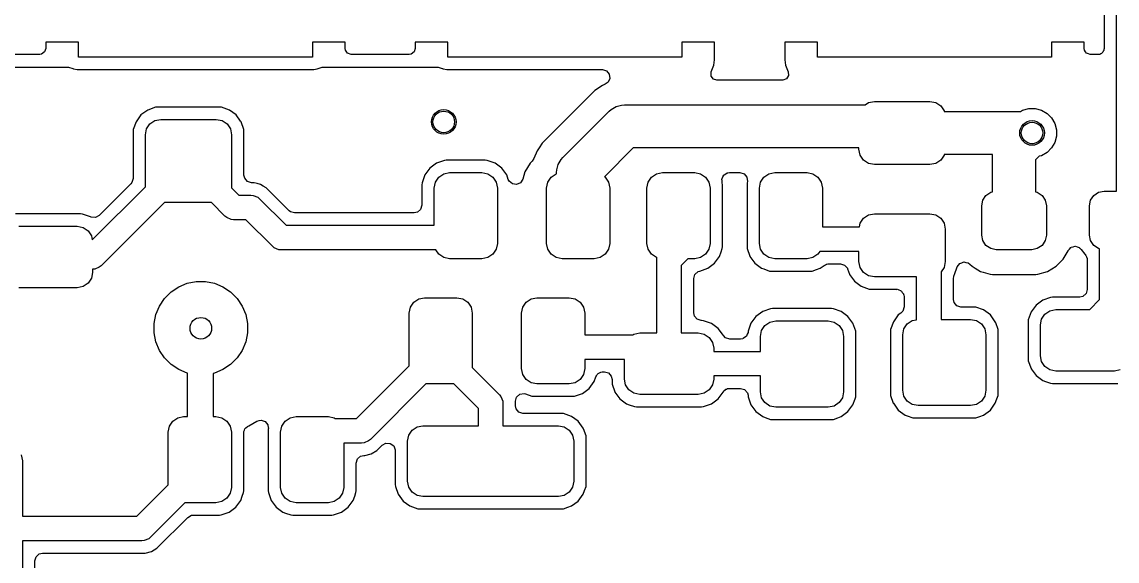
# Model space of a CAD drawing. Extents: x 3.9 to 7.48, y -4.89 to -2.91.
# Drawn here: x 4.379 to 5.079, y -3.613 to -3.269 of the extents above; entities that cross this region are included whole.
import ezdxf

# ---------------------------------------------------------------- set-up
doc = ezdxf.new("R2010")
doc.units = 0
doc.header["$MEASUREMENT"] = 0
doc.layers.add('BLACK', color=7, linetype='CONTINUOUS')

msp = doc.modelspace()

# ---------------------------------------------------------------- linework, layer by layer
at = {"layer": 'BLACK', "linetype": 'CONTINUOUS'}
for p, q in [((5.07871, -3.37682), (5.07871, -3.16704)), ((5.07082, -3.17884), (5.07082, -3.28563)), ((4.41513, -3.28153), (4.39427, -3.28153)), ((4.39427, -3.28153), (4.39427, -3.28153)), ((4.39427, -3.28153), (4.39427, -3.28553)), ((4.41513, -3.29122), (4.41513, -3.28153)), ((4.5856, -3.28153), (4.56474, -3.28153)), ((4.56474, -3.28153), (4.56474, -3.29122)), ((4.5856, -3.28553), (4.5856, -3.28153)), ((4.5856, -3.28153), (4.5856, -3.28153)), ((4.65135, -3.28153), (4.63049, -3.28153)), ((4.63049, -3.28153), (4.63049, -3.28153)), ((4.63049, -3.28153), (4.63049, -3.28553)), ((4.65135, -3.29122), (4.65135, -3.28153)), ((4.82182, -3.28153), (4.80096, -3.28153)), ((4.80096, -3.28153), (4.80096, -3.29122)), ((4.82182, -3.29285), (4.82182, -3.28153)), ((4.82182, -3.28153), (4.82182, -3.28153)), ((4.88757, -3.28153), (4.86671, -3.28153)), ((4.86671, -3.28153), (4.86671, -3.28153)), ((4.86671, -3.28153), (4.86671, -3.29285)), ((4.88757, -3.29122), (4.88757, -3.28153)), ((5.05804, -3.28153), (5.03718, -3.28153)), ((5.03718, -3.28153), (5.03718, -3.29122)), ((5.05804, -3.28553), (5.05804, -3.28153)), ((5.05804, -3.28153), (5.05804, -3.28153)), ((4.39037, -3.28943), (4.35328, -3.28943)), ((4.39157, -3.28924), (4.39037, -3.28943)), ((4.39352, -3.28782), (4.39157, -3.28924)), ((4.39427, -3.28553), (4.39352, -3.28782)), ((4.58579, -3.28673), (4.5856, -3.28553)), ((4.58721, -3.28868), (4.58579, -3.28673)), ((4.5895, -3.28943), (4.58721, -3.28868)), ((4.62659, -3.28943), (4.5895, -3.28943)), ((4.62779, -3.28924), (4.62659, -3.28943)), ((4.62974, -3.28782), (4.62779, -3.28924)), ((4.63049, -3.28553), (4.62974, -3.28782)), ((5.05821, -3.28659), (5.05804, -3.28553)), ((5.05821, -3.28666), (5.05821, -3.28659)), ((5.05823, -3.28668), (5.05821, -3.28666)), ((5.05824, -3.28673), (5.05823, -3.28668)), ((5.05892, -3.28768), (5.05824, -3.28673)), ((5.05959, -3.28863), (5.05892, -3.28768)), ((5.05963, -3.28865), (5.05959, -3.28863)), ((5.05965, -3.28868), (5.05963, -3.28865)), ((5.06076, -3.28904), (5.05965, -3.28868)), ((5.06186, -3.28943), (5.06076, -3.28904)), ((5.0619, -3.28943), (5.06186, -3.28943)), ((5.06594, -3.28943), (5.0619, -3.28943)), ((5.0666, -3.28952), (5.06594, -3.28943)), ((5.06684, -3.28953), (5.0666, -3.28952)), ((5.06813, -3.28934), (5.06684, -3.28953)), ((5.06867, -3.28894), (5.06813, -3.28934)), ((5.06915, -3.28883), (5.06867, -3.28894)), ((5.06955, -3.28831), (5.06915, -3.28883)), ((5.07008, -3.28792), (5.06955, -3.28831)), ((5.07025, -3.28737), (5.07008, -3.28792)), ((5.0706, -3.28691), (5.07025, -3.28737)), ((5.07062, -3.28625), (5.0706, -3.28691)), ((5.07082, -3.28563), (5.07062, -3.28625)), ((4.56474, -3.29122), (4.41513, -3.29122)), ((4.80096, -3.29122), (4.65135, -3.29122)), ((4.81971, -3.30056), (4.82142, -3.2962)), ((4.82142, -3.2962), (4.82182, -3.29285)), ((4.82182, -3.29285), (4.82182, -3.29285)), ((4.86671, -3.29285), (4.86711, -3.2962)), ((4.86711, -3.2962), (4.86882, -3.30056)), ((5.03718, -3.29122), (4.88757, -3.29122)), ((4.33478, -3.29752), (4.40887, -3.29752)), ((4.40887, -3.29752), (4.41151, -3.29829)), ((4.41151, -3.29829), (4.41158, -3.29834)), ((4.41158, -3.29834), (4.41205, -3.29865)), ((4.41205, -3.29865), (4.41205, -3.29865)), ((4.41205, -3.29865), (4.41205, -3.29865)), ((4.41205, -3.29865), (4.41435, -3.29911)), ((4.41435, -3.29911), (4.41435, -3.29911)), ((4.41435, -3.29911), (4.41435, -3.29911)), ((4.41435, -3.29911), (4.56552, -3.29911)), ((4.56552, -3.29911), (4.56782, -3.29865)), ((4.56552, -3.29911), (4.56552, -3.29911)), ((4.56782, -3.29865), (4.56829, -3.29834)), ((4.56829, -3.29834), (4.57091, -3.29752)), ((4.57091, -3.29752), (4.571, -3.29752)), ((4.571, -3.29752), (4.64509, -3.29752)), ((4.64509, -3.29752), (4.64773, -3.29829)), ((4.64773, -3.29829), (4.6478, -3.29834)), ((4.6478, -3.29834), (4.64827, -3.29865)), ((4.64827, -3.29865), (4.64827, -3.29865)), ((4.64827, -3.29865), (4.64827, -3.29865)), ((4.64827, -3.29865), (4.65057, -3.29911)), ((4.65057, -3.29911), (4.65057, -3.29911)), ((4.65057, -3.29911), (4.75006, -3.29911)), ((4.75006, -3.29911), (4.75269, -3.29989)), ((4.75269, -3.29989), (4.7545, -3.30197)), ((4.7545, -3.30197), (4.75489, -3.30469)), ((4.81962, -3.30078), (4.81971, -3.30056)), ((4.81962, -3.30319), (4.81962, -3.30078)), ((4.82104, -3.30514), (4.81962, -3.30319)), ((4.86897, -3.30296), (4.86768, -3.30499)), ((4.86882, -3.30056), (4.86897, -3.30296)), ((4.75013, -3.30925), (4.74529, -3.31248)), ((4.75192, -3.3085), (4.75013, -3.30925)), ((4.75013, -3.30925), (4.75013, -3.30925)), ((4.75375, -3.30719), (4.75192, -3.3085)), ((4.75489, -3.30469), (4.75375, -3.30719)), ((4.82333, -3.30588), (4.82104, -3.30514)), ((4.8652, -3.30588), (4.82333, -3.30588)), ((4.86544, -3.30588), (4.8652, -3.30588)), ((4.86768, -3.30499), (4.86544, -3.30588)), ((4.74529, -3.31248), (4.71165, -3.34612)), ((4.74529, -3.31248), (4.74529, -3.31248)), ((4.45943, -3.32493), (4.45513, -3.3281)), ((4.46447, -3.32316), (4.45943, -3.32493)), ((4.45943, -3.32493), (4.45943, -3.32493)), ((4.46567, -3.32305), (4.46447, -3.32316)), ((4.46447, -3.32316), (4.46447, -3.32316)), ((4.50538, -3.32305), (4.46567, -3.32305)), ((4.46567, -3.32305), (4.46567, -3.32305)), ((4.50658, -3.32316), (4.50538, -3.32305)), ((4.50538, -3.32305), (4.50538, -3.32305)), ((4.51162, -3.32493), (4.50658, -3.32316)), ((4.51592, -3.3281), (4.51162, -3.32493)), ((4.51162, -3.32493), (4.51162, -3.32493)), ((4.75438, -3.32569), (4.75574, -3.3245)), ((4.75574, -3.3245), (4.75885, -3.3227)), ((4.75885, -3.3227), (4.76233, -3.32177)), ((4.76233, -3.32177), (4.76413, -3.32165)), ((4.76413, -3.32165), (4.91797, -3.32165)), ((4.91797, -3.32165), (4.92019, -3.32016)), ((4.92019, -3.32016), (4.92396, -3.31941)), ((4.92396, -3.31941), (4.95939, -3.31941)), ((4.95939, -3.31941), (4.96316, -3.32016)), ((4.96316, -3.32016), (4.96635, -3.3223)), ((4.96635, -3.3223), (4.96848, -3.32549)), ((4.96848, -3.32549), (4.96855, -3.32581)), ((5.01739, -3.32581), (5.01872, -3.32504)), ((5.01872, -3.32504), (5.02269, -3.32398)), ((5.02269, -3.32398), (5.02681, -3.32398)), ((5.02681, -3.32398), (5.03078, -3.32504)), ((5.03078, -3.32504), (5.03434, -3.3271)), ((4.45195, -3.3324), (4.45018, -3.33745)), ((4.45513, -3.3281), (4.45195, -3.3324)), ((4.45195, -3.3324), (4.45195, -3.3324)), ((4.46085, -3.33382), (4.46404, -3.33169)), ((4.46404, -3.33169), (4.46781, -3.33094)), ((4.46781, -3.33094), (4.50324, -3.33094)), ((4.50324, -3.33094), (4.50701, -3.33169)), ((4.50701, -3.33169), (4.5102, -3.33382)), ((4.51882, -3.33203), (4.51592, -3.3281)), ((4.5191, -3.3324), (4.51882, -3.33203)), ((4.52087, -3.33745), (4.5191, -3.3324)), ((4.5191, -3.3324), (4.5191, -3.3324)), ((4.72486, -3.35521), (4.75438, -3.32569)), ((4.96855, -3.32581), (5.01739, -3.32581)), ((5.03434, -3.3271), (5.03724, -3.33)), ((5.03724, -3.33), (5.0393, -3.33357)), ((4.45018, -3.33745), (4.45007, -3.33865)), ((4.45007, -3.33865), (4.45007, -3.36865)), ((4.45018, -3.33745), (4.45018, -3.33745)), ((4.45797, -3.34078), (4.45872, -3.33702)), ((4.45872, -3.33702), (4.46085, -3.33382)), ((4.5102, -3.33382), (4.51234, -3.33702)), ((4.51234, -3.33702), (4.51308, -3.34078)), ((4.52098, -3.33865), (4.52087, -3.33745)), ((4.52087, -3.33745), (4.52087, -3.33745)), ((4.52098, -3.36655), (4.52098, -3.33865)), ((5.0393, -3.33357), (5.04036, -3.33754)), ((5.04036, -3.33754), (5.04036, -3.34165)), ((4.45797, -3.37394), (4.45797, -3.34078)), ((4.51308, -3.34078), (4.51308, -3.37425)), ((4.71165, -3.34612), (4.70972, -3.34901)), ((4.71165, -3.34612), (4.71165, -3.34612)), ((5.0393, -3.34562), (5.03724, -3.34918)), ((5.04036, -3.34165), (5.0393, -3.34562)), ((4.70842, -3.35096), (4.70633, -3.35599)), ((4.70972, -3.34901), (4.70842, -3.35096)), ((4.70972, -3.34901), (4.70972, -3.34901)), ((4.76984, -3.34921), (4.75148, -3.36756)), ((4.91412, -3.34921), (4.76984, -3.34921)), ((4.91412, -3.34993), (4.91412, -3.34921)), ((4.91486, -3.35369), (4.91412, -3.34993)), ((4.96855, -3.35337), (4.96848, -3.35369)), ((4.99945, -3.35337), (4.96855, -3.35337)), ((4.99945, -3.37731), (4.99945, -3.35337)), ((5.03434, -3.35209), (5.03078, -3.35414)), ((5.03724, -3.34918), (5.03434, -3.35209)), ((4.64403, -3.35894), (4.63973, -3.36212)), ((4.64908, -3.35718), (4.64403, -3.35894)), ((4.64403, -3.35894), (4.64403, -3.35894)), ((4.65028, -3.35706), (4.64908, -3.35718)), ((4.64908, -3.35718), (4.64908, -3.35718)), ((4.67522, -3.35706), (4.65028, -3.35706)), ((4.65028, -3.35706), (4.65028, -3.35706)), ((4.67642, -3.35718), (4.67522, -3.35706)), ((4.67522, -3.35706), (4.67522, -3.35706)), ((4.68147, -3.35894), (4.67642, -3.35718)), ((4.68577, -3.36212), (4.68147, -3.35894)), ((4.68147, -3.35894), (4.68147, -3.35894)), ((4.70387, -3.35898), (4.70057, -3.36455)), ((4.70528, -3.35757), (4.70387, -3.35898)), ((4.70387, -3.35898), (4.70387, -3.35898)), ((4.70633, -3.35599), (4.70528, -3.35757)), ((4.72094, -3.36316), (4.72187, -3.35968)), ((4.72187, -3.35968), (4.72367, -3.35657)), ((4.72367, -3.35657), (4.72486, -3.35521)), ((4.917, -3.35689), (4.91486, -3.35369)), ((4.92019, -3.35902), (4.917, -3.35689)), ((4.92396, -3.35977), (4.92019, -3.35902)), ((4.95939, -3.35977), (4.92396, -3.35977)), ((4.96316, -3.35902), (4.95939, -3.35977)), ((4.96635, -3.35689), (4.96316, -3.35902)), ((4.96848, -3.35369), (4.96635, -3.35689)), ((5.02929, -3.35454), (5.02701, -3.35682)), ((5.02701, -3.35682), (5.02701, -3.37731)), ((5.03078, -3.35414), (5.02929, -3.35454)), ((4.52142, -3.36858), (4.52098, -3.36655)), ((4.63656, -3.36642), (4.63479, -3.37147)), ((4.63973, -3.36212), (4.63656, -3.36642)), ((4.63656, -3.36642), (4.63656, -3.36642)), ((4.64546, -3.36784), (4.64865, -3.36571)), ((4.64865, -3.36571), (4.65241, -3.36496)), ((4.65241, -3.36496), (4.67308, -3.36496)), ((4.67308, -3.36496), (4.67685, -3.36571)), ((4.67685, -3.36571), (4.68004, -3.36784)), ((4.68894, -3.36642), (4.68577, -3.36212)), ((4.68942, -3.36777), (4.68894, -3.36642)), ((4.70057, -3.36455), (4.69926, -3.36908)), ((4.70057, -3.36455), (4.70057, -3.36455)), ((4.71731, -3.36784), (4.7205, -3.36571)), ((4.7205, -3.36571), (4.72082, -3.36564)), ((4.72082, -3.36496), (4.72094, -3.36316)), ((4.72082, -3.36564), (4.72082, -3.36496)), ((4.78146, -3.36784), (4.78465, -3.36571)), ((4.78465, -3.36571), (4.78841, -3.36496)), ((4.78841, -3.36496), (4.80908, -3.36496)), ((4.80908, -3.36496), (4.81285, -3.36571)), ((4.81285, -3.36571), (4.81604, -3.36784)), ((4.82715, -3.36772), (4.82763, -3.36666)), ((4.82763, -3.36666), (4.82782, -3.36654)), ((4.82782, -3.36654), (4.82794, -3.36634)), ((4.82794, -3.36634), (4.82897, -3.3658)), ((4.82897, -3.3658), (4.82994, -3.36518)), ((4.82994, -3.36518), (4.83026, -3.36513)), ((4.83026, -3.36513), (4.83038, -3.36507)), ((4.83038, -3.36507), (4.83132, -3.36498)), ((4.83132, -3.36498), (4.83803, -3.36498)), ((4.83803, -3.36498), (4.84067, -3.36575)), ((4.84067, -3.36575), (4.84247, -3.36783)), ((4.85331, -3.36784), (4.8565, -3.36571)), ((4.8565, -3.36571), (4.86027, -3.36496)), ((4.86027, -3.36496), (4.88093, -3.36496)), ((4.88093, -3.36496), (4.8847, -3.36571)), ((4.8847, -3.36571), (4.88789, -3.36784)), ((4.42399, -3.40792), (4.45797, -3.37394)), ((4.44864, -3.3721), (4.42842, -3.39232)), ((4.4493, -3.37129), (4.44864, -3.3721)), ((4.45007, -3.36865), (4.4493, -3.37129)), ((4.51308, -3.37425), (4.51299, -3.3747)), ((4.52322, -3.37066), (4.52142, -3.36858)), ((4.52586, -3.37143), (4.52322, -3.37066)), ((4.52747, -3.37143), (4.52586, -3.37143)), ((4.52948, -3.37197), (4.52747, -3.37143)), ((4.52747, -3.37143), (4.52747, -3.37143)), ((4.53148, -3.37251), (4.52948, -3.37197)), ((4.53328, -3.37355), (4.53148, -3.37251)), ((4.53508, -3.37458), (4.53328, -3.37355)), ((4.63479, -3.37147), (4.63468, -3.37266)), ((4.63468, -3.37266), (4.63468, -3.38587)), ((4.63479, -3.37147), (4.63479, -3.37147)), ((4.64257, -3.3748), (4.64332, -3.37103)), ((4.64332, -3.37103), (4.64546, -3.36784)), ((4.68004, -3.36784), (4.68218, -3.37103)), ((4.68218, -3.37103), (4.68293, -3.3748)), ((4.68996, -3.36933), (4.68942, -3.36777)), ((4.69047, -3.37037), (4.68996, -3.36933)), ((4.69255, -3.37217), (4.69047, -3.37037)), ((4.69528, -3.37255), (4.69255, -3.37217)), ((4.69778, -3.3714), (4.69528, -3.37255)), ((4.69926, -3.36908), (4.69778, -3.3714)), ((4.71442, -3.3748), (4.71517, -3.37103)), ((4.71517, -3.37103), (4.71731, -3.36784)), ((4.75148, -3.36756), (4.75189, -3.36784)), ((4.75189, -3.36784), (4.75403, -3.37103)), ((4.75403, -3.37103), (4.75478, -3.3748)), ((4.77857, -3.3748), (4.77932, -3.37103)), ((4.77932, -3.37103), (4.78146, -3.36784)), ((4.81604, -3.36784), (4.81818, -3.37103)), ((4.81818, -3.37103), (4.81893, -3.3748)), ((4.82649, -3.36916), (4.82658, -3.36895)), ((4.82665, -3.37031), (4.82649, -3.36916)), ((4.82657, -3.36872), (4.82715, -3.36772)), ((4.82658, -3.36895), (4.82657, -3.36872)), ((4.82664, -3.37118), (4.82669, -3.37116)), ((4.82671, -3.37147), (4.82664, -3.37118)), ((4.82669, -3.37116), (4.82665, -3.37031)), ((4.82682, -3.37266), (4.82671, -3.37147)), ((4.82682, -3.41237), (4.82682, -3.37266)), ((4.84247, -3.36783), (4.84286, -3.37055)), ((4.84264, -3.37147), (4.84253, -3.37266)), ((4.84253, -3.37266), (4.84253, -3.41237)), ((4.84265, -3.37144), (4.84264, -3.37147)), ((4.84286, -3.37055), (4.84265, -3.37144)), ((4.85042, -3.3748), (4.85117, -3.37103)), ((4.85117, -3.37103), (4.85331, -3.36784)), ((4.88789, -3.36784), (4.89003, -3.37103)), ((4.89003, -3.37103), (4.89078, -3.3748)), ((4.51299, -3.3747), (4.51762, -3.37933)), ((4.51762, -3.37933), (4.52539, -3.37933)), ((4.52539, -3.37933), (4.52693, -3.37948)), ((4.52693, -3.37948), (4.52977, -3.38065)), ((4.52977, -3.38065), (4.53096, -3.38163)), ((4.54981, -3.38932), (4.53508, -3.37458)), ((4.53508, -3.37458), (4.53508, -3.37458)), ((4.64257, -3.39864), (4.64257, -3.3748)), ((4.68293, -3.3748), (4.68293, -3.41023)), ((4.71442, -3.41023), (4.71442, -3.3748)), ((4.75478, -3.3748), (4.75478, -3.41023)), ((4.77857, -3.41023), (4.77857, -3.3748)), ((4.81893, -3.3748), (4.81893, -3.41023)), ((4.85042, -3.41023), (4.85042, -3.3748)), ((4.89078, -3.3748), (4.89078, -3.39964)), ((4.99327, -3.38259), (4.9953, -3.37955)), ((4.9953, -3.37955), (4.99833, -3.37753)), ((4.99833, -3.37753), (4.99945, -3.37731)), ((5.02701, -3.37731), (5.02812, -3.37753)), ((5.02812, -3.37753), (5.03116, -3.37955)), ((5.03116, -3.37955), (5.03318, -3.38259)), ((5.06217, -3.38259), (5.06419, -3.37955)), ((5.06419, -3.37955), (5.06723, -3.37753)), ((5.06723, -3.37753), (5.0708, -3.37682)), ((5.0708, -3.37682), (5.07871, -3.37682)), ((4.47009, -3.38409), (4.42969, -3.42449)), ((4.50011, -3.38409), (4.47009, -3.38409)), ((4.50879, -3.39277), (4.50011, -3.38409)), ((4.53096, -3.38163), (4.54797, -3.39864)), ((4.63468, -3.38587), (4.6339, -3.38851)), ((4.99256, -3.38617), (4.99327, -3.38259)), ((4.99256, -3.40487), (4.99256, -3.38617)), ((5.03318, -3.38259), (5.0339, -3.38617)), ((5.0339, -3.38617), (5.0339, -3.40487)), ((5.06145, -3.38617), (5.06217, -3.38259)), ((5.06145, -3.40487), (5.06145, -3.38617)), ((4.41651, -3.39134), (4.37484, -3.39134)), ((4.41771, -3.39145), (4.41651, -3.39134)), ((4.41651, -3.39134), (4.41651, -3.39134)), ((4.42281, -3.39324), (4.41771, -3.39145)), ((4.42327, -3.39344), (4.42281, -3.39324)), ((4.42601, -3.39364), (4.42327, -3.39344)), ((4.42842, -3.39232), (4.42601, -3.39364)), ((4.50999, -3.39375), (4.50879, -3.39277)), ((4.51282, -3.39492), (4.50999, -3.39375)), ((4.51436, -3.39508), (4.51282, -3.39492)), ((4.52213, -3.39508), (4.51436, -3.39508)), ((4.53914, -3.41208), (4.52213, -3.39508)), ((4.55062, -3.38997), (4.54981, -3.38932)), ((4.55326, -3.39075), (4.55062, -3.38997)), ((4.6298, -3.39075), (4.55326, -3.39075)), ((4.63182, -3.39031), (4.6298, -3.39075)), ((4.6339, -3.38851), (4.63182, -3.39031)), ((4.91486, -3.39734), (4.917, -3.39415)), ((4.917, -3.39415), (4.92019, -3.39201)), ((4.92019, -3.39201), (4.92396, -3.39126)), ((4.92396, -3.39126), (4.95939, -3.39126)), ((4.95939, -3.39126), (4.96316, -3.39201)), ((4.96316, -3.39201), (4.96635, -3.39415)), ((4.96635, -3.39415), (4.96848, -3.39734)), ((4.37697, -3.39923), (4.41438, -3.39923)), ((4.41438, -3.39923), (4.41814, -3.39998)), ((4.41814, -3.39998), (4.42134, -3.40212)), ((4.42134, -3.40212), (4.42347, -3.40531)), ((4.54797, -3.39864), (4.64257, -3.39864)), ((4.89078, -3.39964), (4.91441, -3.39964)), ((4.91441, -3.39964), (4.91486, -3.39734)), ((4.96848, -3.39734), (4.96923, -3.40111)), ((4.96923, -3.40111), (4.96923, -3.42178)), ((4.42347, -3.40531), (4.42399, -3.40792)), ((4.99327, -3.40845), (4.99256, -3.40487)), ((4.9953, -3.41148), (4.99327, -3.40845)), ((5.03318, -3.40845), (5.03116, -3.41148)), ((5.0339, -3.40487), (5.03318, -3.40845)), ((5.06217, -3.40845), (5.06145, -3.40487)), ((5.06419, -3.41148), (5.06217, -3.40845)), ((4.54034, -3.41306), (4.53914, -3.41208)), ((4.54317, -3.41424), (4.54034, -3.41306)), ((4.54471, -3.41439), (4.54317, -3.41424)), ((4.64358, -3.41439), (4.54471, -3.41439)), ((4.64546, -3.41719), (4.64358, -3.41439)), ((4.68218, -3.414), (4.68004, -3.41719)), ((4.68293, -3.41023), (4.68218, -3.414)), ((4.71517, -3.414), (4.71442, -3.41023)), ((4.71731, -3.41719), (4.71517, -3.414)), ((4.75403, -3.414), (4.75189, -3.41719)), ((4.75478, -3.41023), (4.75403, -3.414)), ((4.77932, -3.414), (4.77857, -3.41023)), ((4.78146, -3.41719), (4.77932, -3.414)), ((4.81818, -3.414), (4.81604, -3.41719)), ((4.81893, -3.41023), (4.81818, -3.414)), ((4.82494, -3.41861), (4.82596, -3.4157)), ((4.82596, -3.4157), (4.82671, -3.41357)), ((4.82671, -3.41357), (4.82682, -3.41237)), ((4.82671, -3.41357), (4.82671, -3.41357)), ((4.84253, -3.41237), (4.84264, -3.41357)), ((4.84264, -3.41357), (4.84264, -3.41357)), ((4.84264, -3.41357), (4.84432, -3.41838)), ((4.85117, -3.414), (4.85042, -3.41023)), ((4.85331, -3.41719), (4.85117, -3.414)), ((4.8891, -3.41539), (4.88789, -3.41719)), ((4.91412, -3.41539), (4.8891, -3.41539)), ((4.91412, -3.42178), (4.91412, -3.41539)), ((4.99833, -3.41351), (4.9953, -3.41148)), ((5.00191, -3.41422), (4.99833, -3.41351)), ((5.02454, -3.41422), (5.00191, -3.41422)), ((5.02812, -3.41351), (5.02454, -3.41422)), ((5.03116, -3.41148), (5.02812, -3.41351)), ((5.04455, -3.42038), (5.04778, -3.41492)), ((5.04778, -3.41492), (5.0479, -3.41472)), ((5.04778, -3.41492), (5.04778, -3.41492)), ((5.0479, -3.41472), (5.04791, -3.41466)), ((5.04791, -3.41466), (5.04874, -3.41381)), ((5.04874, -3.41381), (5.0495, -3.4129)), ((5.0495, -3.4129), (5.04969, -3.41284)), ((5.04969, -3.41284), (5.04983, -3.41269)), ((5.04983, -3.41269), (5.05099, -3.41243)), ((5.05099, -3.41243), (5.05212, -3.41207)), ((5.05212, -3.41207), (5.05232, -3.41212)), ((5.05232, -3.41212), (5.05251, -3.41208)), ((5.05251, -3.41208), (5.05363, -3.41248)), ((5.05363, -3.41248), (5.05478, -3.41279)), ((5.05478, -3.41279), (5.05496, -3.41296)), ((5.05496, -3.41296), (5.0551, -3.41301)), ((5.0551, -3.41301), (5.0559, -3.4138)), ((5.0559, -3.4138), (5.0561, -3.41398)), ((5.0561, -3.41398), (5.05612, -3.41401)), ((5.05612, -3.41401), (5.05847, -3.4172)), ((5.06723, -3.41351), (5.06419, -3.41148)), ((5.06797, -3.41365), (5.06723, -3.41351)), ((5.06797, -3.44617), (5.06797, -3.41365)), ((4.64865, -3.41933), (4.64546, -3.41719)), ((4.65241, -3.42008), (4.64865, -3.41933)), ((4.67308, -3.42008), (4.65241, -3.42008)), ((4.67685, -3.41933), (4.67308, -3.42008)), ((4.68004, -3.41719), (4.67685, -3.41933)), ((4.7205, -3.41933), (4.71731, -3.41719)), ((4.72427, -3.42008), (4.7205, -3.41933)), ((4.74493, -3.42008), (4.72427, -3.42008)), ((4.7487, -3.41933), (4.74493, -3.42008)), ((4.75189, -3.41719), (4.7487, -3.41933)), ((4.78465, -3.41933), (4.78146, -3.41719)), ((4.785, -3.4194), (4.78465, -3.41933)), ((4.7848, -3.42104), (4.78495, -3.4195)), ((4.7848, -3.46743), (4.7848, -3.42104)), ((4.78495, -3.4195), (4.785, -3.4194)), ((4.80477, -3.42008), (4.80055, -3.4243)), ((4.80908, -3.42008), (4.80477, -3.42008)), ((4.81285, -3.41933), (4.80908, -3.42008)), ((4.81604, -3.41719), (4.81285, -3.41933)), ((4.81747, -3.42609), (4.82177, -3.42292)), ((4.82177, -3.42292), (4.82494, -3.41861)), ((4.84432, -3.41838), (4.84441, -3.41861)), ((4.84441, -3.41861), (4.84758, -3.42292)), ((4.84758, -3.42292), (4.85188, -3.42609)), ((4.8565, -3.41933), (4.85331, -3.41719)), ((4.86027, -3.42008), (4.8565, -3.41933)), ((4.88093, -3.42008), (4.86027, -3.42008)), ((4.8847, -3.41933), (4.88093, -3.42008)), ((4.88789, -3.41719), (4.8847, -3.41933)), ((4.89263, -3.42394), (4.89335, -3.42348)), ((4.89335, -3.42348), (4.89425, -3.42335)), ((4.89425, -3.42335), (4.89441, -3.42329)), ((4.89441, -3.42329), (4.89473, -3.42328)), ((4.89473, -3.42328), (4.90223, -3.42328)), ((4.90223, -3.42328), (4.90487, -3.42406)), ((4.91486, -3.42554), (4.91412, -3.42178)), ((4.96923, -3.42178), (4.96848, -3.42554)), ((4.97777, -3.42416), (4.97854, -3.42309)), ((4.97854, -3.42309), (4.9786, -3.42307)), ((4.9786, -3.42307), (4.97863, -3.42302)), ((4.97863, -3.42302), (4.97987, -3.42256)), ((4.97987, -3.42256), (4.9811, -3.42207)), ((4.9811, -3.42207), (4.98116, -3.42209)), ((4.98116, -3.42209), (4.98121, -3.42207)), ((4.98121, -3.42207), (4.9825, -3.42235)), ((4.9825, -3.42235), (4.9838, -3.4226)), ((4.9838, -3.4226), (4.98386, -3.42265)), ((4.98386, -3.42265), (4.9839, -3.42266)), ((4.9839, -3.42266), (4.98397, -3.42273)), ((4.98397, -3.42273), (4.985, -3.42348)), ((4.985, -3.42348), (4.98639, -3.42487)), ((5.04006, -3.42487), (5.04455, -3.42038)), ((5.05847, -3.4172), (5.05869, -3.41736)), ((5.05869, -3.41736), (5.05906, -3.41785)), ((5.05906, -3.41785), (5.05945, -3.41884)), ((5.05945, -3.41884), (5.05996, -3.41978)), ((5.05996, -3.41978), (5.06002, -3.42032)), ((5.06002, -3.42032), (5.06006, -3.42041)), ((5.06006, -3.42041), (5.06004, -3.4205)), ((5.06004, -3.4205), (5.06007, -3.42082)), ((5.06007, -3.42082), (5.06007, -3.4397)), ((4.42422, -3.42876), (4.42347, -3.43253)), ((4.42566, -3.42664), (4.42422, -3.42678)), ((4.42422, -3.42678), (4.42422, -3.42876)), ((4.4285, -3.42547), (4.42566, -3.42664)), ((4.42969, -3.42449), (4.4285, -3.42547)), ((4.80055, -3.4243), (4.80055, -3.46743)), ((4.80844, -3.43266), (4.80922, -3.43002)), ((4.80922, -3.43002), (4.8113, -3.42822)), ((4.8113, -3.42822), (4.81228, -3.42789)), ((4.81228, -3.42789), (4.81242, -3.42786)), ((4.81242, -3.42786), (4.81747, -3.42609)), ((4.81242, -3.42786), (4.81242, -3.42786)), ((4.85188, -3.42609), (4.85321, -3.42655)), ((4.85321, -3.42655), (4.85693, -3.42786)), ((4.85693, -3.42786), (4.85813, -3.42797)), ((4.85813, -3.42797), (4.85813, -3.42797)), ((4.85813, -3.42797), (4.88307, -3.42797)), ((4.88307, -3.42797), (4.88427, -3.42786)), ((4.88427, -3.42786), (4.88691, -3.42693)), ((4.88427, -3.42786), (4.88427, -3.42786)), ((4.88691, -3.42693), (4.88932, -3.42609)), ((4.88932, -3.42609), (4.89183, -3.42424)), ((4.89183, -3.42424), (4.89263, -3.42394)), ((4.90487, -3.42406), (4.90667, -3.42614)), ((4.90667, -3.42614), (4.90684, -3.42655)), ((4.90684, -3.42655), (4.908, -3.42987)), ((4.908, -3.42987), (4.9081, -3.43016)), ((4.9081, -3.43016), (4.91128, -3.43446)), ((4.917, -3.42874), (4.91486, -3.42554)), ((4.92019, -3.43087), (4.917, -3.42874)), ((4.96848, -3.42554), (4.96655, -3.42844)), ((4.96655, -3.42844), (4.96655, -3.45881)), ((4.97475, -3.43114), (4.97499, -3.4305)), ((4.97499, -3.4305), (4.97525, -3.43016)), ((4.97525, -3.43016), (4.97696, -3.42527)), ((4.97696, -3.42527), (4.97698, -3.42522)), ((4.97698, -3.42522), (4.97777, -3.42416)), ((4.98639, -3.42487), (4.98639, -3.42487)), ((4.98639, -3.42487), (4.98639, -3.42487)), ((4.98639, -3.42487), (4.98639, -3.42487)), ((4.98639, -3.42487), (4.98639, -3.42487)), ((4.98639, -3.42487), (4.98839, -3.42605)), ((4.98839, -3.42605), (4.99185, -3.4281)), ((4.99185, -3.4281), (4.99346, -3.42857)), ((4.99346, -3.42857), (4.99795, -3.42987)), ((4.99795, -3.42987), (4.99795, -3.42987)), ((4.99795, -3.42987), (4.99795, -3.42987)), ((4.99795, -3.42987), (4.99937, -3.42999)), ((4.99937, -3.42999), (5.02708, -3.42999)), ((5.02708, -3.42999), (5.02851, -3.42987)), ((5.02851, -3.42987), (5.0346, -3.4281)), ((5.0346, -3.4281), (5.04006, -3.42487)), ((4.42134, -3.43572), (4.41814, -3.43785)), ((4.42347, -3.43253), (4.42134, -3.43572)), ((4.47926, -3.43799), (4.48469, -3.43574)), ((4.48469, -3.43574), (4.49046, -3.43459)), ((4.49046, -3.43459), (4.49634, -3.43459)), ((4.49634, -3.43459), (4.50211, -3.43574)), ((4.50211, -3.43574), (4.50754, -3.43799)), ((4.80844, -3.45465), (4.80844, -3.43266)), ((4.91128, -3.43446), (4.91558, -3.43763)), ((4.92396, -3.43162), (4.92019, -3.43087)), ((4.9508, -3.43162), (4.92396, -3.43162)), ((4.9508, -3.45904), (4.9508, -3.43162)), ((4.97444, -3.43286), (4.97475, -3.43114)), ((4.97444, -3.44603), (4.97444, -3.43286)), ((4.41438, -3.4386), (4.37697, -3.4386)), ((4.41814, -3.43785), (4.41438, -3.4386)), ((4.47021, -3.44541), (4.47437, -3.44126)), ((4.47437, -3.44126), (4.47926, -3.43799)), ((4.50754, -3.43799), (4.51243, -3.44126)), ((4.51243, -3.44126), (4.51659, -3.44541)), ((4.91558, -3.43763), (4.91726, -3.43822)), ((4.91726, -3.43822), (4.92062, -3.4394)), ((4.92062, -3.4394), (4.92182, -3.43951)), ((4.92182, -3.43951), (4.92182, -3.43951)), ((4.92182, -3.43951), (4.93803, -3.43951)), ((4.93803, -3.43951), (4.93837, -3.43961)), ((4.93837, -3.43961), (4.93872, -3.43956)), ((4.93872, -3.43956), (4.93967, -3.43999)), ((4.93967, -3.43999), (4.94066, -3.44029)), ((4.94066, -3.44029), (4.9409, -3.44056)), ((4.9409, -3.44056), (4.94122, -3.44071)), ((4.94122, -3.44071), (4.94178, -3.44158)), ((4.94178, -3.44158), (4.94247, -3.44237)), ((4.94247, -3.44237), (4.94256, -3.44278)), ((4.94256, -3.44278), (4.94271, -3.44302)), ((4.94271, -3.44302), (4.94291, -3.44439)), ((4.94291, -3.44439), (4.94291, -3.45081)), ((5.05722, -3.44414), (5.05519, -3.44458)), ((5.0593, -3.44234), (5.05722, -3.44414)), ((5.06007, -3.4397), (5.0593, -3.44234)), ((4.46469, -3.45574), (4.46694, -3.4503)), ((4.46694, -3.4503), (4.47021, -3.44541)), ((4.51659, -3.44541), (4.51986, -3.4503)), ((4.51986, -3.4503), (4.52211, -3.45574)), ((4.62657, -3.4548), (4.62732, -3.45103)), ((4.62732, -3.45103), (4.62946, -3.44784)), ((4.62946, -3.44784), (4.63265, -3.44571)), ((4.63265, -3.44571), (4.63641, -3.44496)), ((4.63641, -3.44496), (4.65708, -3.44496)), ((4.65708, -3.44496), (4.66085, -3.44571)), ((4.66085, -3.44571), (4.66404, -3.44784)), ((4.66404, -3.44784), (4.66618, -3.45103)), ((4.66618, -3.45103), (4.66693, -3.4548)), ((4.69842, -3.4548), (4.69917, -3.45103)), ((4.69917, -3.45103), (4.70131, -3.44784)), ((4.70131, -3.44784), (4.7045, -3.44571)), ((4.7045, -3.44571), (4.70827, -3.44496)), ((4.70827, -3.44496), (4.72893, -3.44496)), ((4.72893, -3.44496), (4.7327, -3.44571)), ((4.7327, -3.44571), (4.73589, -3.44784)), ((4.73589, -3.44784), (4.73803, -3.45103)), ((4.73803, -3.45103), (4.73878, -3.4548)), ((4.94291, -3.45081), (4.94213, -3.45345)), ((4.97488, -3.44806), (4.97444, -3.44603)), ((4.97669, -3.45014), (4.97488, -3.44806)), ((4.97932, -3.45091), (4.97669, -3.45014)), ((4.98754, -3.45091), (4.97932, -3.45091)), ((4.98874, -3.45103), (4.98754, -3.45091)), ((4.98754, -3.45091), (4.98754, -3.45091)), ((4.99379, -3.45279), (4.98874, -3.45103)), ((5.02729, -3.44964), (5.02412, -3.45394)), ((5.03159, -3.44646), (5.02729, -3.44964)), ((5.03664, -3.4447), (5.03159, -3.44646)), ((5.03159, -3.44646), (5.03159, -3.44646)), ((5.03784, -3.44458), (5.03664, -3.4447)), ((5.03664, -3.4447), (5.03664, -3.4447)), ((5.05519, -3.44458), (5.03784, -3.44458)), ((5.06166, -3.45248), (5.06797, -3.44617)), ((4.46354, -3.46151), (4.46469, -3.45574)), ((4.52211, -3.45574), (4.52325, -3.46151)), ((4.62657, -3.48848), (4.62657, -3.4548)), ((4.66693, -3.4548), (4.66693, -3.48963)), ((4.69842, -3.49023), (4.69842, -3.4548)), ((4.73878, -3.4548), (4.73878, -3.46864)), ((4.80888, -3.45668), (4.80844, -3.45465)), ((4.81069, -3.45876), (4.80888, -3.45668)), ((4.84826, -3.45697), (4.84508, -3.46127)), ((4.85256, -3.45379), (4.84826, -3.45697)), ((4.85761, -3.45203), (4.85256, -3.45379)), ((4.85256, -3.45379), (4.85256, -3.45379)), ((4.85881, -3.45191), (4.85761, -3.45203)), ((4.85761, -3.45203), (4.85761, -3.45203)), ((4.89654, -3.45191), (4.85881, -3.45191)), ((4.85881, -3.45191), (4.85881, -3.45191)), ((4.89774, -3.45203), (4.89654, -3.45191)), ((4.89654, -3.45191), (4.89654, -3.45191)), ((4.90279, -3.45379), (4.89774, -3.45203)), ((4.90709, -3.45697), (4.90279, -3.45379)), ((4.90279, -3.45379), (4.90279, -3.45379)), ((4.91027, -3.46127), (4.90709, -3.45697)), ((4.93926, -3.45597), (4.93608, -3.46027)), ((4.94092, -3.45474), (4.93926, -3.45597)), ((4.93926, -3.45597), (4.93926, -3.45597)), ((4.94213, -3.45345), (4.94092, -3.45474)), ((4.99809, -3.45597), (4.99379, -3.45279)), ((4.99379, -3.45279), (4.99379, -3.45279)), ((5.00127, -3.46027), (4.99809, -3.45597)), ((5.02412, -3.45394), (5.02235, -3.45899)), ((5.02412, -3.45394), (5.02412, -3.45394)), ((5.03088, -3.45855), (5.03301, -3.45536)), ((5.03301, -3.45536), (5.03621, -3.45323)), ((5.03621, -3.45323), (5.03997, -3.45248)), ((5.03997, -3.45248), (5.06166, -3.45248)), ((4.46354, -3.46739), (4.46354, -3.46151)), ((4.52325, -3.46151), (4.52325, -3.46739)), ((4.81332, -3.45954), (4.81069, -3.45876)), ((4.81351, -3.45954), (4.81332, -3.45954)), ((4.81471, -3.45965), (4.81351, -3.45954)), ((4.81351, -3.45954), (4.81351, -3.45954)), ((4.81976, -3.46141), (4.81471, -3.45965)), ((4.82406, -3.46459), (4.81976, -3.46141)), ((4.81976, -3.46141), (4.81976, -3.46141)), ((4.8268, -3.46831), (4.82406, -3.46459)), ((4.84508, -3.46127), (4.84332, -3.46632)), ((4.84508, -3.46127), (4.84508, -3.46127)), ((4.85185, -3.46588), (4.85398, -3.46269)), ((4.85398, -3.46269), (4.85718, -3.46056)), ((4.85718, -3.46056), (4.86094, -3.45981)), ((4.86094, -3.45981), (4.89441, -3.45981)), ((4.89441, -3.45981), (4.89817, -3.46056)), ((4.89817, -3.46056), (4.90137, -3.46269)), ((4.90137, -3.46269), (4.9035, -3.46588)), ((4.91203, -3.46632), (4.91027, -3.46127)), ((4.91027, -3.46127), (4.91027, -3.46127)), ((4.93432, -3.46532), (4.93421, -3.46651)), ((4.93608, -3.46027), (4.93432, -3.46532)), ((4.93432, -3.46532), (4.93432, -3.46532)), ((4.93608, -3.46027), (4.93608, -3.46027)), ((4.9421, -3.46865), (4.94285, -3.46488)), ((4.94285, -3.46488), (4.94498, -3.46169)), ((4.94498, -3.46169), (4.94818, -3.45956)), ((4.94818, -3.45956), (4.9508, -3.45904)), ((4.96655, -3.45881), (4.98541, -3.45881)), ((4.98541, -3.45881), (4.98917, -3.45956)), ((4.98917, -3.45956), (4.99237, -3.46169)), ((4.99237, -3.46169), (4.9945, -3.46488)), ((4.9945, -3.46488), (4.99525, -3.46865)), ((5.0015, -3.46095), (5.00127, -3.46027)), ((5.00303, -3.46532), (5.0015, -3.46095)), ((5.00314, -3.46651), (5.00303, -3.46532)), ((5.00303, -3.46532), (5.00303, -3.46532)), ((5.02235, -3.45899), (5.02224, -3.46018)), ((5.02224, -3.46018), (5.02224, -3.48414)), ((5.02235, -3.45899), (5.02235, -3.45899)), ((5.03013, -3.46232), (5.03088, -3.45855)), ((5.03013, -3.48201), (5.03013, -3.46232)), ((4.46469, -3.47315), (4.46354, -3.46739)), ((4.52325, -3.46739), (4.52211, -3.47315)), ((4.73878, -3.46864), (4.76951, -3.46864)), ((4.76951, -3.46864), (4.77021, -3.46818)), ((4.77021, -3.46818), (4.77397, -3.46743)), ((4.77397, -3.46743), (4.7848, -3.46743)), ((4.80055, -3.46743), (4.81138, -3.46743)), ((4.81138, -3.46743), (4.81514, -3.46818)), ((4.81514, -3.46818), (4.81834, -3.47031)), ((4.81834, -3.47031), (4.82047, -3.47351)), ((4.82745, -3.46919), (4.8268, -3.46831)), ((4.82752, -3.46914), (4.82745, -3.46919)), ((4.82883, -3.47057), (4.82752, -3.46914)), ((4.83147, -3.47135), (4.82883, -3.47057)), ((4.8384, -3.47135), (4.83147, -3.47135)), ((4.83978, -3.47115), (4.8384, -3.47135)), ((4.83985, -3.4711), (4.83978, -3.47115)), ((4.84001, -3.47108), (4.83985, -3.4711)), ((4.84103, -3.47034), (4.84001, -3.47108)), ((4.84209, -3.46966), (4.84103, -3.47034)), ((4.84214, -3.46955), (4.84209, -3.46966)), ((4.84224, -3.46948), (4.84214, -3.46955)), ((4.84271, -3.46831), (4.84224, -3.46948)), ((4.84323, -3.46716), (4.84271, -3.46831)), ((4.84326, -3.46692), (4.84322, -3.46704)), ((4.84322, -3.46704), (4.84323, -3.46716)), ((4.84332, -3.46632), (4.84326, -3.46692)), ((4.84332, -3.46632), (4.84332, -3.46632)), ((4.84332, -3.46632), (4.84332, -3.46632)), ((4.8511, -3.46965), (4.85185, -3.46588)), ((4.8511, -3.47924), (4.8511, -3.46965)), ((4.9035, -3.46588), (4.90425, -3.46965)), ((4.90425, -3.46965), (4.90425, -3.50508)), ((4.91214, -3.46751), (4.91203, -3.46632)), ((4.91203, -3.46632), (4.91203, -3.46632)), ((4.91214, -3.50722), (4.91214, -3.46751)), ((4.93421, -3.46651), (4.93421, -3.50622)), ((4.9421, -3.50408), (4.9421, -3.46865)), ((4.99525, -3.46865), (4.99525, -3.50408)), ((5.00314, -3.50622), (5.00314, -3.46651)), ((4.46694, -3.47859), (4.46469, -3.47315)), ((4.47021, -3.48348), (4.46694, -3.47859)), ((4.51986, -3.47859), (4.51659, -3.48348)), ((4.52211, -3.47315), (4.51986, -3.47859)), ((4.82047, -3.47351), (4.82122, -3.47727)), ((4.82122, -3.47727), (4.82122, -3.47924)), ((4.82122, -3.47924), (4.8511, -3.47924)), ((4.47437, -3.48764), (4.47021, -3.48348)), ((4.51659, -3.48348), (4.51243, -3.48764)), ((4.76413, -3.48439), (4.73878, -3.48439)), ((4.73878, -3.48439), (4.73878, -3.49023)), ((4.76413, -3.49696), (4.76413, -3.48439)), ((5.02224, -3.48414), (5.02235, -3.48534)), ((5.02235, -3.48534), (5.02235, -3.48534)), ((5.02235, -3.48534), (5.02408, -3.49029)), ((5.03088, -3.48577), (5.03013, -3.48201)), ((5.03301, -3.48896), (5.03088, -3.48577)), ((4.47926, -3.4909), (4.47437, -3.48764)), ((4.48469, -3.49315), (4.47926, -3.4909)), ((4.48488, -3.49319), (4.48469, -3.49315)), ((4.48488, -3.52096), (4.48488, -3.49319)), ((4.50211, -3.49315), (4.50127, -3.49332)), ((4.50127, -3.49332), (4.50127, -3.52096)), ((4.50754, -3.4909), (4.50211, -3.49315)), ((4.51243, -3.48764), (4.50754, -3.4909)), ((4.59293, -3.52212), (4.62657, -3.48848)), ((4.66693, -3.48963), (4.68424, -3.50695)), ((4.69917, -3.494), (4.69842, -3.49023)), ((4.73878, -3.49023), (4.73803, -3.494)), ((4.74719, -3.49371), (4.74747, -3.49332)), ((4.74747, -3.49332), (4.74832, -3.49298)), ((4.74832, -3.49298), (4.7491, -3.49248)), ((4.7491, -3.49248), (4.74985, -3.49237)), ((4.74985, -3.49237), (4.75002, -3.49231)), ((4.75002, -3.49231), (4.75047, -3.49228)), ((4.75047, -3.49228), (4.75136, -3.49228)), ((4.75136, -3.49228), (4.754, -3.49306)), ((4.754, -3.49306), (4.7558, -3.49514)), ((5.02408, -3.49029), (5.02412, -3.49039)), ((5.02412, -3.49039), (5.02729, -3.49469)), ((5.03621, -3.4911), (5.03301, -3.48896)), ((5.03997, -3.49185), (5.03621, -3.4911)), ((5.07738, -3.49185), (5.03997, -3.49185)), ((5.08114, -3.4911), (5.07738, -3.49185)), ((4.63725, -3.50008), (4.60176, -3.53556)), ((4.6551, -3.50008), (4.63725, -3.50008)), ((4.6708, -3.51578), (4.6551, -3.50008)), ((4.70131, -3.49719), (4.69917, -3.494)), ((4.7045, -3.49933), (4.70131, -3.49719)), ((4.70827, -3.50008), (4.7045, -3.49933)), ((4.72893, -3.50008), (4.70827, -3.50008)), ((4.7327, -3.49933), (4.72893, -3.50008)), ((4.73589, -3.49719), (4.7327, -3.49933)), ((4.73803, -3.494), (4.73589, -3.49719)), ((4.74162, -3.50292), (4.74479, -3.49861)), ((4.74479, -3.49861), (4.74586, -3.49555)), ((4.74586, -3.49555), (4.7464, -3.49481)), ((4.7464, -3.49481), (4.74678, -3.49397)), ((4.74678, -3.49397), (4.74719, -3.49371)), ((4.7558, -3.49514), (4.75624, -3.49717)), ((4.75624, -3.49717), (4.75624, -3.49909)), ((4.75624, -3.49909), (4.75635, -3.50029)), ((4.75635, -3.50029), (4.75635, -3.50029)), ((4.75635, -3.50029), (4.75807, -3.50521)), ((4.76488, -3.50072), (4.76413, -3.49696)), ((4.82122, -3.49696), (4.82047, -3.50072)), ((4.8511, -3.49499), (4.82122, -3.49499)), ((4.82122, -3.49499), (4.82122, -3.49696)), ((4.8511, -3.50508), (4.8511, -3.49499)), ((5.02729, -3.49469), (5.03159, -3.49786)), ((5.03159, -3.49786), (5.03328, -3.49845)), ((5.03328, -3.49845), (5.03664, -3.49963)), ((5.03664, -3.49963), (5.03784, -3.49974)), ((5.03784, -3.49974), (5.03784, -3.49974)), ((5.03784, -3.49974), (5.07951, -3.49974)), ((4.68424, -3.50695), (4.68522, -3.50814)), ((4.69522, -3.50843), (4.6973, -3.50663)), ((4.6973, -3.50663), (4.70002, -3.50624)), ((4.70002, -3.50624), (4.70094, -3.50646)), ((4.70094, -3.50646), (4.70493, -3.50786)), ((4.73227, -3.50786), (4.73479, -3.50697)), ((4.73479, -3.50697), (4.73732, -3.50609)), ((4.73732, -3.50609), (4.74162, -3.50292)), ((4.75807, -3.50521), (4.75812, -3.50534)), ((4.75812, -3.50534), (4.76129, -3.50964)), ((4.76701, -3.50392), (4.76488, -3.50072)), ((4.77021, -3.50605), (4.76701, -3.50392)), ((4.77397, -3.5068), (4.77021, -3.50605)), ((4.81138, -3.5068), (4.77397, -3.5068)), ((4.81514, -3.50605), (4.81138, -3.5068)), ((4.81834, -3.50392), (4.81514, -3.50605)), ((4.82047, -3.50072), (4.81834, -3.50392)), ((4.82406, -3.50964), (4.82723, -3.50534)), ((4.82723, -3.50534), (4.82745, -3.50504)), ((4.82723, -3.50534), (4.82723, -3.50534)), ((4.82745, -3.50504), (4.82753, -3.5051)), ((4.82753, -3.5051), (4.82755, -3.50508)), ((4.82755, -3.50508), (4.82778, -3.50457)), ((4.82778, -3.50457), (4.82849, -3.50411)), ((4.82849, -3.50411), (4.82908, -3.50351)), ((4.82908, -3.50351), (4.82967, -3.50336)), ((4.82967, -3.50336), (4.8301, -3.50308)), ((4.8301, -3.50308), (4.83147, -3.50288)), ((4.83147, -3.50288), (4.83835, -3.50288)), ((4.83835, -3.50288), (4.84099, -3.50366)), ((4.84099, -3.50366), (4.84279, -3.50574)), ((4.84279, -3.50574), (4.84321, -3.50731)), ((4.84321, -3.50731), (4.84332, -3.50842)), ((4.85185, -3.50885), (4.8511, -3.50508)), ((4.90425, -3.50508), (4.9035, -3.50885)), ((4.91203, -3.50842), (4.91214, -3.50722)), ((4.93421, -3.50622), (4.93432, -3.50742)), ((4.93432, -3.50742), (4.93432, -3.50742)), ((4.93432, -3.50742), (4.93602, -3.51229)), ((4.94285, -3.50785), (4.9421, -3.50408)), ((4.99525, -3.50408), (4.9945, -3.50785)), ((5.00225, -3.50964), (5.00303, -3.50742)), ((5.00303, -3.50742), (5.00314, -3.50622)), ((5.00303, -3.50742), (5.00303, -3.50742)), ((4.68522, -3.50814), (4.6864, -3.51098)), ((4.6864, -3.51098), (4.68655, -3.51252)), ((4.68655, -3.51252), (4.68655, -3.52681)), ((4.69444, -3.51107), (4.69522, -3.50843)), ((4.69444, -3.51403), (4.69444, -3.51107)), ((4.69488, -3.51606), (4.69444, -3.51403)), ((4.70493, -3.50786), (4.70493, -3.50786)), ((4.70493, -3.50786), (4.70613, -3.50797)), ((4.70613, -3.50797), (4.70613, -3.50797)), ((4.70613, -3.50797), (4.73107, -3.50797)), ((4.73107, -3.50797), (4.73227, -3.50786)), ((4.73227, -3.50786), (4.73227, -3.50786)), ((4.76129, -3.50964), (4.76559, -3.51282)), ((4.76559, -3.51282), (4.76728, -3.5134)), ((4.76728, -3.5134), (4.77064, -3.51458)), ((4.81471, -3.51458), (4.81723, -3.5137)), ((4.81723, -3.5137), (4.81976, -3.51282)), ((4.81976, -3.51282), (4.82406, -3.50964)), ((4.84332, -3.50842), (4.84332, -3.50842)), ((4.84332, -3.50842), (4.84505, -3.51338)), ((4.84505, -3.51338), (4.84508, -3.51346)), ((4.84508, -3.51346), (4.84826, -3.51777)), ((4.85398, -3.51204), (4.85185, -3.50885)), ((4.85718, -3.51418), (4.85398, -3.51204)), ((4.86094, -3.51493), (4.85718, -3.51418)), ((4.89817, -3.51418), (4.89441, -3.51493)), ((4.90137, -3.51204), (4.89817, -3.51418)), ((4.9035, -3.50885), (4.90137, -3.51204)), ((4.90709, -3.51777), (4.91027, -3.51346)), ((4.91027, -3.51346), (4.9116, -3.50964)), ((4.9116, -3.50964), (4.91203, -3.50842)), ((4.91203, -3.50842), (4.91203, -3.50842)), ((4.93602, -3.51229), (4.93608, -3.51246)), ((4.93608, -3.51246), (4.93926, -3.51677)), ((4.94498, -3.51104), (4.94285, -3.50785)), ((4.94818, -3.51318), (4.94498, -3.51104)), ((4.95194, -3.51393), (4.94818, -3.51318)), ((4.98541, -3.51393), (4.95194, -3.51393)), ((4.98917, -3.51318), (4.98541, -3.51393)), ((4.99237, -3.51104), (4.98917, -3.51318)), ((4.9945, -3.50785), (4.99237, -3.51104)), ((4.99809, -3.51677), (5.00127, -3.51246)), ((5.00127, -3.51246), (5.00225, -3.50964)), ((4.47865, -3.52171), (4.48241, -3.52096)), ((4.48241, -3.52096), (4.48488, -3.52096)), ((4.50127, -3.52096), (4.50308, -3.52096)), ((4.50308, -3.52096), (4.50685, -3.52171)), ((4.5505, -3.52171), (4.55427, -3.52096)), ((4.55427, -3.52096), (4.57493, -3.52096)), ((4.57493, -3.52096), (4.5787, -3.52171)), ((4.6708, -3.52681), (4.6708, -3.51578)), ((4.69669, -3.51814), (4.69488, -3.51606)), ((4.69932, -3.51891), (4.69669, -3.51814)), ((4.72412, -3.51891), (4.69932, -3.51891)), ((4.72532, -3.51903), (4.72412, -3.51891)), ((4.72412, -3.51891), (4.72412, -3.51891)), ((4.73036, -3.52079), (4.72532, -3.51903)), ((4.73466, -3.52397), (4.73036, -3.52079)), ((4.73036, -3.52079), (4.73036, -3.52079)), ((4.77064, -3.51458), (4.77184, -3.51469)), ((4.77184, -3.51469), (4.77184, -3.51469)), ((4.77184, -3.51469), (4.81351, -3.51469)), ((4.81351, -3.51469), (4.81471, -3.51458)), ((4.81471, -3.51458), (4.81471, -3.51458)), ((4.84826, -3.51777), (4.85256, -3.52094)), ((4.85256, -3.52094), (4.85424, -3.52153)), ((4.89441, -3.51493), (4.86094, -3.51493)), ((4.9006, -3.52171), (4.90279, -3.52094)), ((4.90279, -3.52094), (4.90709, -3.51777)), ((4.93926, -3.51677), (4.94356, -3.51994)), ((4.94356, -3.51994), (4.9449, -3.52041)), ((4.9449, -3.52041), (4.94861, -3.52171)), ((4.98874, -3.52171), (4.99127, -3.52082)), ((4.99127, -3.52082), (4.99379, -3.51994)), ((4.99379, -3.51994), (4.99809, -3.51677)), ((4.47257, -3.5308), (4.47332, -3.52703)), ((4.47332, -3.52703), (4.47546, -3.52384)), ((4.47546, -3.52384), (4.47865, -3.52171)), ((4.50685, -3.52171), (4.51004, -3.52384)), ((4.51004, -3.52384), (4.51218, -3.52703)), ((4.51218, -3.52703), (4.51293, -3.5308)), ((4.5216, -3.52882), (4.52201, -3.52843)), ((4.52201, -3.52843), (4.52221, -3.52804)), ((4.52221, -3.52804), (4.52294, -3.52755)), ((4.52294, -3.52755), (4.52332, -3.5272)), ((4.52332, -3.5272), (4.52357, -3.52706)), ((4.52357, -3.52706), (4.52416, -3.52681)), ((4.52416, -3.52681), (4.52926, -3.52386)), ((4.52926, -3.52386), (4.52929, -3.52385)), ((4.52929, -3.52385), (4.5306, -3.52355)), ((4.5306, -3.52355), (4.53191, -3.52323)), ((4.53191, -3.52323), (4.53194, -3.52324)), ((4.53194, -3.52324), (4.53197, -3.52323)), ((4.53197, -3.52323), (4.53324, -3.52369)), ((4.53324, -3.52369), (4.53451, -3.52413)), ((4.53451, -3.52413), (4.53453, -3.52416)), ((4.53453, -3.52416), (4.53456, -3.52417)), ((4.53456, -3.52417), (4.53538, -3.52524)), ((4.53538, -3.52524), (4.53621, -3.52629)), ((4.53621, -3.52629), (4.53622, -3.52633)), ((4.53622, -3.52633), (4.53623, -3.52635)), ((4.53623, -3.52635), (4.53625, -3.52658)), ((4.53625, -3.52658), (4.53654, -3.52856)), ((4.54442, -3.5308), (4.54517, -3.52703)), ((4.54517, -3.52703), (4.54731, -3.52384)), ((4.54731, -3.52384), (4.5505, -3.52171)), ((4.5787, -3.52171), (4.57932, -3.52212)), ((4.57932, -3.52212), (4.59293, -3.52212)), ((4.62841, -3.52969), (4.6316, -3.52756)), ((4.6316, -3.52756), (4.63537, -3.52681)), ((4.63537, -3.52681), (4.6708, -3.52681)), ((4.68655, -3.52681), (4.72198, -3.52681)), ((4.72198, -3.52681), (4.72575, -3.52756)), ((4.72575, -3.52756), (4.72894, -3.52969)), ((4.73784, -3.52827), (4.73466, -3.52397)), ((4.73803, -3.52882), (4.73784, -3.52827)), ((4.85424, -3.52153), (4.85761, -3.52271)), ((4.85761, -3.52271), (4.85881, -3.52282)), ((4.85881, -3.52282), (4.85881, -3.52282)), ((4.85881, -3.52282), (4.89654, -3.52282)), ((4.89654, -3.52282), (4.89774, -3.52271)), ((4.89774, -3.52271), (4.9006, -3.52171)), ((4.89774, -3.52271), (4.89774, -3.52271)), ((4.94861, -3.52171), (4.94981, -3.52182)), ((4.94981, -3.52182), (4.94981, -3.52182)), ((4.94981, -3.52182), (4.98754, -3.52182)), ((4.98754, -3.52182), (4.98874, -3.52171)), ((4.98874, -3.52171), (4.98874, -3.52171)), ((4.47257, -3.56448), (4.47257, -3.5308)), ((4.51293, -3.5308), (4.51293, -3.56623)), ((4.52082, -3.53146), (4.52096, -3.53097)), ((4.52082, -3.56837), (4.52082, -3.53146)), ((4.52092, -3.53047), (4.52134, -3.52968)), ((4.52096, -3.53097), (4.52092, -3.53047)), ((4.52134, -3.52968), (4.5216, -3.52882)), ((4.53654, -3.52856), (4.53653, -3.52866)), ((4.53653, -3.52866), (4.53653, -3.56837)), ((4.54442, -3.56623), (4.54442, -3.5308)), ((4.62553, -3.53665), (4.62627, -3.53288)), ((4.62627, -3.53288), (4.62841, -3.52969)), ((4.72894, -3.52969), (4.73108, -3.53288)), ((4.73108, -3.53288), (4.73182, -3.53665)), ((4.73961, -3.53332), (4.73803, -3.52882)), ((4.73972, -3.53451), (4.73961, -3.53332)), ((4.73961, -3.53332), (4.73961, -3.53332)), ((4.73972, -3.56438), (4.73972, -3.53451)), ((4.59619, -3.53787), (4.58478, -3.53787)), ((4.58478, -3.53787), (4.58478, -3.56623)), ((4.59773, -3.53772), (4.59619, -3.53787)), ((4.60057, -3.53654), (4.59773, -3.53772)), ((4.60176, -3.53556), (4.60057, -3.53654)), ((4.60588, -3.54261), (4.6093, -3.53919)), ((4.6093, -3.53919), (4.61171, -3.53787)), ((4.61171, -3.53787), (4.61446, -3.53807)), ((4.61446, -3.53807), (4.61666, -3.53972)), ((4.61666, -3.53972), (4.61762, -3.5423)), ((4.61762, -3.5423), (4.61763, -3.54264)), ((4.62553, -3.56224), (4.62553, -3.53665)), ((4.73182, -3.53665), (4.73182, -3.56224)), ((4.37863, -3.54544), (4.37938, -3.54921)), ((4.37938, -3.54921), (4.37938, -3.58464)), ((4.59267, -3.55065), (4.59345, -3.54801)), ((4.59345, -3.54801), (4.59552, -3.54621)), ((4.59552, -3.54621), (4.59755, -3.54576)), ((4.59755, -3.54576), (4.59827, -3.54576)), ((4.59827, -3.54576), (4.60228, -3.54469)), ((4.59827, -3.54576), (4.59827, -3.54576)), ((4.60228, -3.54469), (4.60588, -3.54261)), ((4.61763, -3.54264), (4.61763, -3.56438)), ((4.59267, -3.56837), (4.59267, -3.55065)), ((4.62627, -3.56601), (4.62553, -3.56224)), ((4.73182, -3.56224), (4.73108, -3.56601)), ((4.45241, -3.58464), (4.47257, -3.56448)), ((4.51218, -3.57), (4.51004, -3.57319)), ((4.51293, -3.56623), (4.51218, -3.57)), ((4.5199, -3.57187), (4.52071, -3.56957)), ((4.52071, -3.56957), (4.52082, -3.56837)), ((4.52071, -3.56957), (4.52071, -3.56957)), ((4.53653, -3.56837), (4.53664, -3.56957)), ((4.53664, -3.56957), (4.53664, -3.56957)), ((4.53664, -3.56957), (4.53841, -3.57461)), ((4.54517, -3.57), (4.54442, -3.56623)), ((4.54731, -3.57319), (4.54517, -3.57)), ((4.58403, -3.57), (4.58189, -3.57319)), ((4.58478, -3.56623), (4.58403, -3.57)), ((4.59175, -3.57187), (4.59256, -3.56957)), ((4.59256, -3.56957), (4.59267, -3.56837)), ((4.59256, -3.56957), (4.59256, -3.56957)), ((4.61763, -3.56438), (4.61774, -3.56558)), ((4.61774, -3.56558), (4.61774, -3.56558)), ((4.61774, -3.56558), (4.61951, -3.57062)), ((4.62841, -3.5692), (4.62627, -3.56601)), ((4.6316, -3.57133), (4.62841, -3.5692)), ((4.72894, -3.5692), (4.72575, -3.57133)), ((4.73108, -3.56601), (4.72894, -3.5692)), ((4.73784, -3.57062), (4.73872, -3.5681)), ((4.73872, -3.5681), (4.73961, -3.56558)), ((4.73961, -3.56558), (4.73972, -3.56438)), ((4.73961, -3.56558), (4.73961, -3.56558)), ((4.48325, -3.57608), (4.46124, -3.59808)), ((4.50308, -3.57608), (4.48325, -3.57608)), ((4.50685, -3.57533), (4.50308, -3.57608)), ((4.51004, -3.57319), (4.50685, -3.57533)), ((4.51577, -3.57892), (4.51894, -3.57461)), ((4.51894, -3.57461), (4.5199, -3.57187)), ((4.53841, -3.57461), (4.53841, -3.57461)), ((4.53841, -3.57461), (4.54158, -3.57892)), ((4.5505, -3.57533), (4.54731, -3.57319)), ((4.55427, -3.57608), (4.5505, -3.57533)), ((4.57493, -3.57608), (4.55427, -3.57608)), ((4.5787, -3.57533), (4.57493, -3.57608)), ((4.58189, -3.57319), (4.5787, -3.57533)), ((4.58762, -3.57892), (4.59079, -3.57461)), ((4.59079, -3.57461), (4.59175, -3.57187)), ((4.61951, -3.57062), (4.61951, -3.57062)), ((4.61951, -3.57062), (4.62268, -3.57492)), ((4.62268, -3.57492), (4.62699, -3.5781)), ((4.63537, -3.57208), (4.6316, -3.57133)), ((4.72198, -3.57208), (4.63537, -3.57208)), ((4.72575, -3.57133), (4.72198, -3.57208)), ((4.73036, -3.5781), (4.73466, -3.57492)), ((4.73466, -3.57492), (4.73784, -3.57062)), ((4.48509, -3.5854), (4.48751, -3.58408)), ((4.48751, -3.58408), (4.48854, -3.58397)), ((4.48854, -3.58397), (4.50522, -3.58397)), ((4.50522, -3.58397), (4.50642, -3.58386)), ((4.50642, -3.58386), (4.50894, -3.58297)), ((4.50642, -3.58386), (4.50642, -3.58386)), ((4.50894, -3.58297), (4.51147, -3.58209)), ((4.51147, -3.58209), (4.51577, -3.57892)), ((4.54158, -3.57892), (4.54588, -3.58209)), ((4.54588, -3.58209), (4.54757, -3.58268)), ((4.54757, -3.58268), (4.55093, -3.58386)), ((4.55093, -3.58386), (4.55213, -3.58397)), ((4.55213, -3.58397), (4.55213, -3.58397)), ((4.55213, -3.58397), (4.57707, -3.58397)), ((4.57707, -3.58397), (4.57827, -3.58386)), ((4.57827, -3.58386), (4.58079, -3.58297)), ((4.57827, -3.58386), (4.57827, -3.58386)), ((4.58079, -3.58297), (4.58332, -3.58209)), ((4.58332, -3.58209), (4.58762, -3.57892)), ((4.62699, -3.5781), (4.62867, -3.57869)), ((4.62867, -3.57869), (4.63203, -3.57987)), ((4.63203, -3.57987), (4.63323, -3.57998)), ((4.63323, -3.57998), (4.63323, -3.57998)), ((4.63323, -3.57998), (4.72412, -3.57998)), ((4.72412, -3.57998), (4.72532, -3.57987)), ((4.72532, -3.57987), (4.72803, -3.57892)), ((4.72532, -3.57987), (4.72532, -3.57987)), ((4.72803, -3.57892), (4.73036, -3.5781)), ((4.37938, -3.58464), (4.45241, -3.58464)), ((4.46536, -3.60513), (4.48509, -3.5854)), ((4.46124, -3.59808), (4.46005, -3.59906)), ((4.45567, -3.60039), (4.37938, -3.60039)), ((4.37938, -3.60039), (4.37938, -3.63582)), ((4.45721, -3.60024), (4.45567, -3.60039)), ((4.46005, -3.59906), (4.45721, -3.60024)), ((4.46176, -3.60721), (4.46536, -3.60513)), ((4.38728, -3.61317), (4.38805, -3.61053)), ((4.38805, -3.61053), (4.39013, -3.60873)), ((4.39013, -3.60873), (4.39216, -3.60828)), ((4.39216, -3.60828), (4.45775, -3.60828)), ((4.45775, -3.60828), (4.46176, -3.60721)), ((4.45775, -3.60828), (4.45775, -3.60828)), ((4.38728, -3.63796), (4.38728, -3.61317))]:
    msp.add_line(p, q, dxfattribs=at)
at = {"layer": 'BLACK'}
for centre, radius in [((4.64867, -3.33252), 0.00787), ((5.02475, -3.33959), 0.00787), ((4.4934, -3.46445), 0.00689)]:
    msp.add_circle(centre, radius, dxfattribs=at)
at = {"layer": 'WHITE'}
for centre in [(4.64867, -3.33252), (5.02475, -3.33959), (4.4934, -3.46445)]:
    msp.add_circle(centre, 0.00689, dxfattribs=at)

doc.saveas('drawing.dxf')
